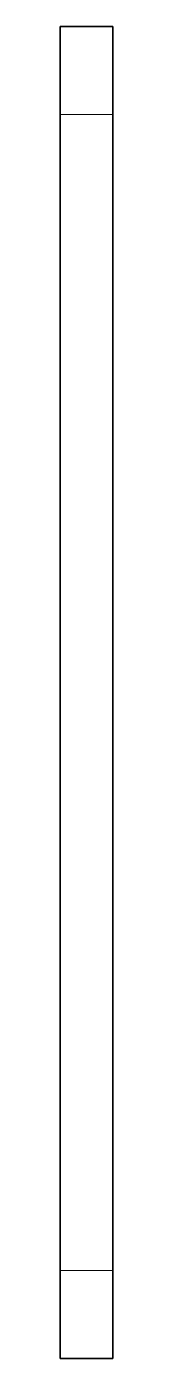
# Model space of a CAD drawing. Extents: x -131 to 1002, y -402 to 783.
# Drawn here: x -49.5 to -46.5, y 170.9 to 246.6 of the extents above; entities that cross this region are included whole.
import ezdxf

# ---------------------------------------------------------------- set-up
doc = ezdxf.new("R2010")
doc.units = 0

msp = doc.modelspace()

# ---------------------------------------------------------------- linework, layer by layer
at = {"color": 7, "lineweight": 35, "ltscale": 0.075}
for p, q in [((-46.462, 246.622), (-49.462, 246.622)), ((-46.462, 170.862), (-49.462, 170.862))]:
    msp.add_line(p, q, dxfattribs=at)
at = {"color": 7, "lineweight": 35, "ltscale": 0.125}
for p, q in [((-49.462, 246.622), (-49.462, 241.622)), ((-46.462, 246.622), (-46.462, 241.622)), ((-49.462, 175.862), (-49.462, 170.862)), ((-46.462, 175.862), (-46.462, 170.862))]:
    msp.add_line(p, q, dxfattribs=at)
at = {"color": 7, "lineweight": 13, "ltscale": 0.075}
for p, q in [((-46.462, 241.622), (-49.462, 241.622)), ((-46.462, 175.862), (-49.462, 175.862))]:
    msp.add_line(p, q, dxfattribs=at)
at = {"color": 7, "lineweight": 35}
for p, q in [((-49.462, 175.862), (-49.462, 241.622)), ((-46.462, 175.862), (-46.462, 241.622))]:
    msp.add_line(p, q, dxfattribs=at)

doc.saveas('drawing.dxf')
